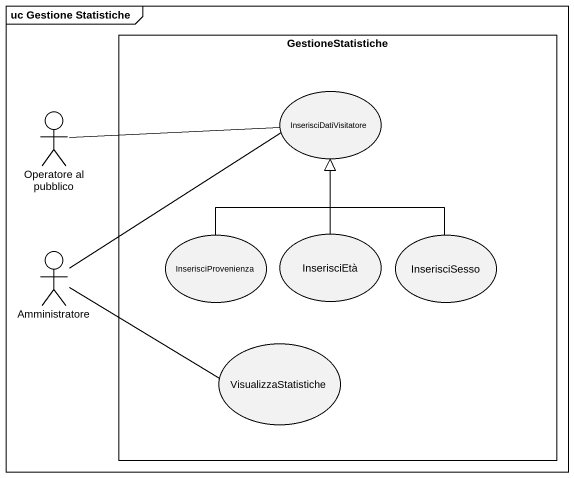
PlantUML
@startuml
mainframe uc Gestione Statistiche
rectangle GestioneStatistiche {
  usecase InserisciDatiVisitatore
  usecase InserisciProvenienza
  usecase InserisciEtà
  usecase InserisciSesso
  usecase VisualizzaStatistiche
}
actor "Operatore al pubblico" as Operatore_al_pubblico
actor Amministratore
Operatore_al_pubblico -right- InserisciDatiVisitatore
Amministratore -up- InserisciDatiVisitatore
Amministratore -right- VisualizzaStatistiche
InserisciProvenienza -up-|> InserisciDatiVisitatore
InserisciEtà -up-|> InserisciDatiVisitatore
InserisciSesso -up-|> InserisciDatiVisitatore
@enduml
